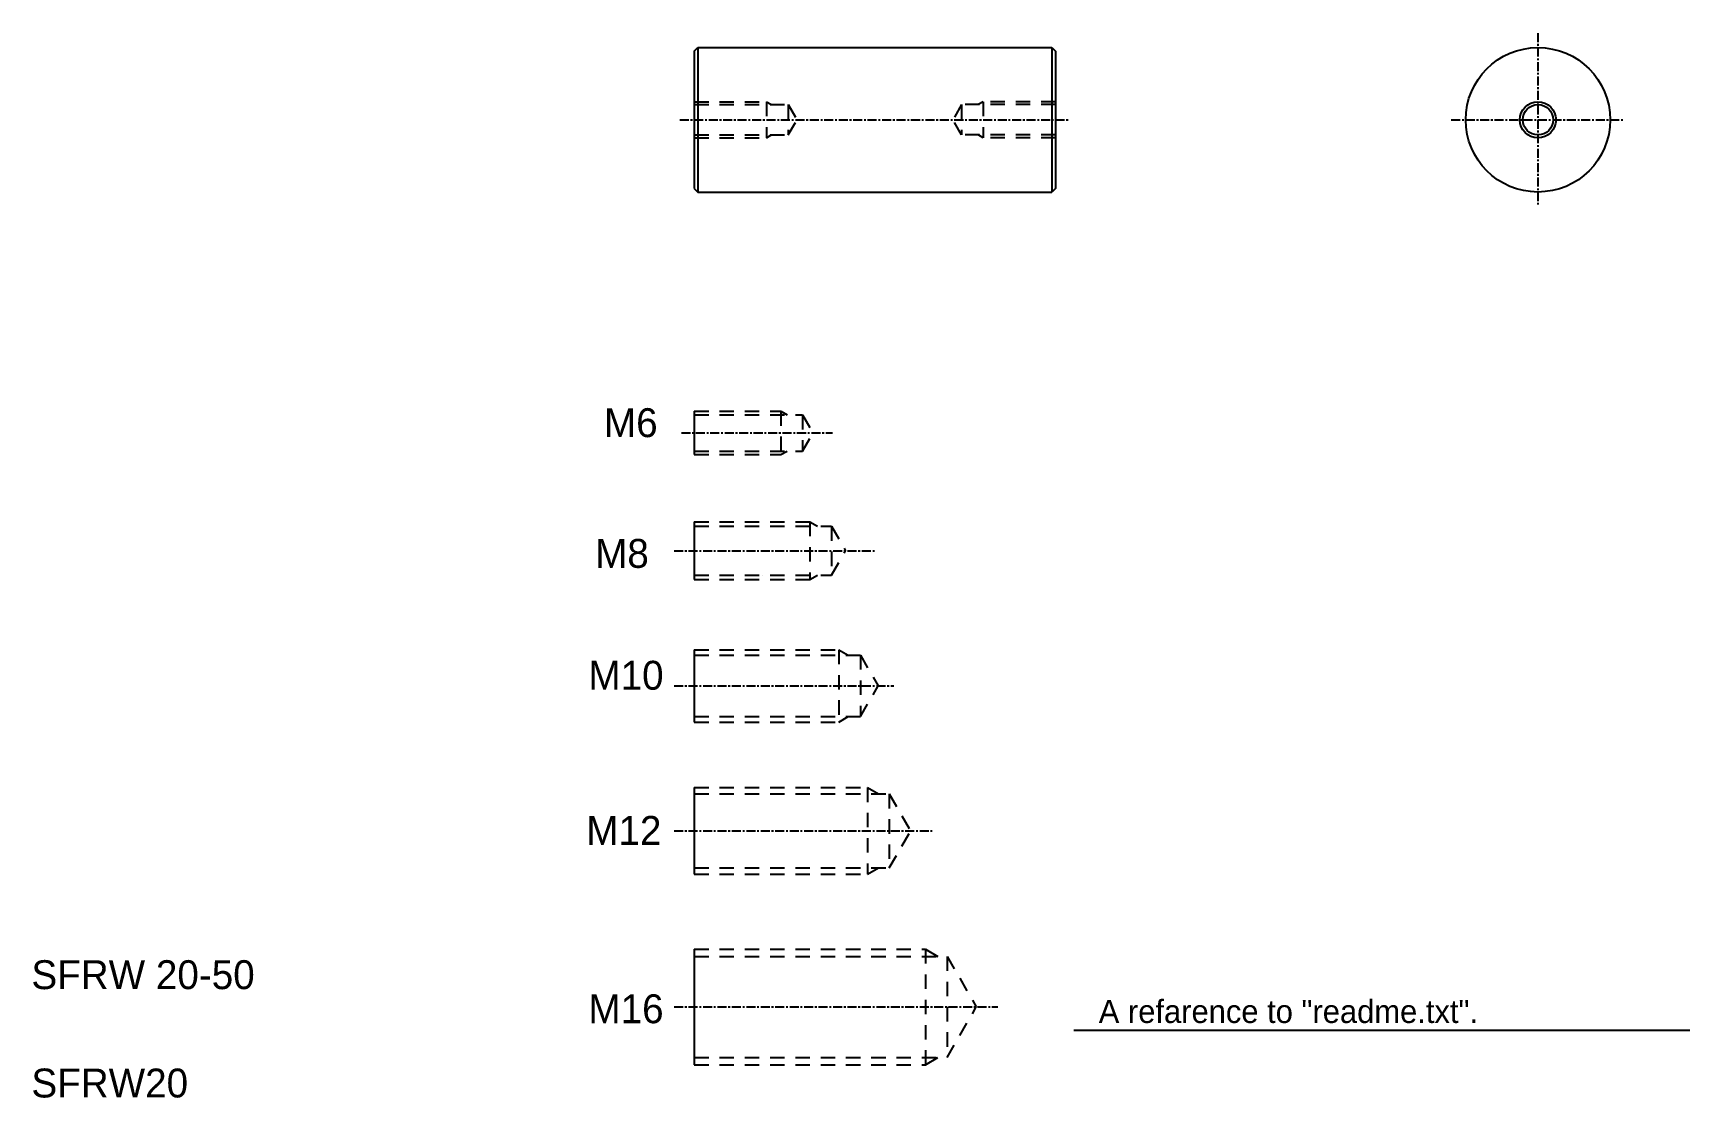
# Model space of a CAD drawing. Extents: x 94 to 324, y 77 to 225.
import ezdxf

# ---------------------------------------------------------------- set-up
doc = ezdxf.new("R2010")
doc.units = 0
doc.linetypes.add('CENTER', pattern=[2, 1.25, -0.25, 0.25, -0.25])
doc.linetypes.add('DASHED', pattern=[3.5, 2, -1.5])
doc.layers.get('0').update_dxf_attribs({"linetype": 'CONTINUOUS'})
doc.layers.add('CENTER', color=1, linetype='CENTER')

msp = doc.modelspace()

# ---------------------------------------------------------------- linework, layer by layer
at = {"color": 7, "linetype": 'CONTINUOUS'}
for p, q in [((185.81, 222.12), (186.31, 222.62)), ((186.31, 222.62), (235.31, 222.62)), ((186.31, 222.62), (186.31, 202.62)), ((235.31, 222.62), (235.31, 202.62)), ((235.31, 222.62), (235.81, 222.12)), ((185.81, 222.12), (185.81, 203.12)), ((235.81, 222.12), (235.81, 203.12)), ((185.81, 203.12), (186.31, 202.62)), ((186.31, 202.62), (235.31, 202.62)), ((235.81, 203.12), (235.31, 202.62)), ((185.81, 172.26), (185.81, 166.26)), ((185.81, 156.96), (185.81, 148.96)), ((185.81, 139.25), (185.81, 129.25)), ((185.81, 120.17), (185.81, 108.17)), ((185.81, 97.8), (185.81, 81.8)), ((238.36, 86.58), (323.63, 86.58))]:
    msp.add_line(p, q, dxfattribs=at)
at = {"color": 3, "linetype": 'DASHED'}
for p, q in [((185.81, 215.12), (195.81, 215.12)), ((185.81, 214.72), (198.81, 214.72)), ((195.81, 215.12), (195.81, 210.12)), ((195.81, 215.12), (196.42, 214.77)), ((198.81, 214.72), (200.02, 212.62)), ((198.81, 214.72), (198.81, 210.52)), ((222.81, 214.72), (221.6, 212.62)), ((235.81, 214.72), (222.81, 214.72)), ((222.81, 214.72), (222.81, 210.52)), ((225.81, 215.12), (225.2, 214.77)), ((235.81, 215.12), (225.81, 215.12)), ((225.81, 215.12), (225.81, 210.12)), ((198.81, 210.52), (200.02, 212.62)), ((222.81, 210.52), (221.6, 212.62)), ((185.81, 210.52), (198.81, 210.52)), ((185.81, 210.12), (195.81, 210.12)), ((195.81, 210.12), (196.42, 210.47)), ((235.81, 210.52), (222.81, 210.52)), ((225.81, 210.12), (225.2, 210.47)), ((235.81, 210.12), (225.81, 210.12)), ((185.81, 172.26), (197.81, 172.26)), ((197.81, 172.26), (197.81, 166.26)), ((197.81, 172.26), (198.68, 171.76)), ((185.81, 171.76), (200.81, 171.76)), ((200.81, 171.76), (200.81, 166.76)), ((200.81, 171.76), (202.25, 169.26)), ((200.81, 166.76), (202.25, 169.26)), ((185.81, 166.76), (200.81, 166.76)), ((185.81, 166.26), (197.81, 166.26)), ((197.81, 166.26), (198.68, 166.76)), ((185.81, 156.96), (201.81, 156.96)), ((185.81, 156.34), (204.81, 156.34)), ((201.81, 156.96), (201.81, 148.96)), ((201.81, 156.96), (202.89, 156.34)), ((204.81, 156.34), (206.76, 152.96)), ((204.81, 156.34), (204.81, 149.59)), ((204.81, 149.59), (206.76, 152.96)), ((185.81, 149.59), (204.81, 149.59)), ((201.81, 148.96), (202.89, 149.59)), ((185.81, 148.96), (201.81, 148.96)), ((185.81, 139.25), (205.81, 139.25)), ((185.81, 138.5), (208.81, 138.5)), ((205.81, 139.25), (205.81, 129.25)), ((205.81, 139.25), (207.11, 138.5)), ((208.81, 138.5), (211.26, 134.25)), ((208.81, 138.5), (208.81, 130)), ((208.81, 130), (211.26, 134.25)), ((185.81, 130), (208.81, 130)), ((185.81, 129.25), (205.81, 129.25)), ((205.81, 129.25), (207.11, 130)), ((185.81, 120.17), (209.81, 120.17)), ((185.81, 119.29), (212.81, 119.29)), ((209.81, 120.17), (209.81, 108.17)), ((209.81, 120.17), (211.32, 119.29)), ((212.81, 119.29), (215.77, 114.17)), ((212.81, 119.29), (212.81, 109.04)), ((212.81, 109.04), (215.77, 114.17)), ((185.81, 109.04), (212.81, 109.04)), ((185.81, 108.17), (209.81, 108.17)), ((209.81, 108.17), (211.32, 109.04)), ((185.81, 97.8), (217.81, 97.8)), ((185.81, 96.8), (220.81, 96.8)), ((217.81, 97.8), (217.81, 81.8)), ((217.81, 97.8), (219.54, 96.8)), ((220.81, 96.8), (224.85, 89.8)), ((220.81, 96.8), (220.81, 82.8)), ((220.81, 82.8), (224.85, 89.8)), ((185.81, 82.8), (220.81, 82.8)), ((217.81, 81.8), (219.54, 82.8)), ((185.81, 81.8), (217.81, 81.8))]:
    msp.add_line(p, q, dxfattribs=at)
for p, q in [((190.56, 149.59), (190.56, 149.59)), ((195.31, 149.59), (195.31, 149.59))]:
    msp.add_line(p, q)
at = {"color": 7, "linetype": 'CONTINUOUS'}
for radius in [10, 2.1]:
    msp.add_circle((302.6, 212.62), radius, dxfattribs=at)
at = {"color": 3, "linetype": 'CONTINUOUS'}
msp.add_circle((302.6, 212.62), 2.5, dxfattribs=at)
at = {"layer": 'CENTER', "color": 1, "linetype": 'CENTER'}
for p, q in [((302.6, 224.62), (302.6, 200.62)), ((183.81, 212.62), (237.81, 212.62)), ((290.6, 212.62), (314.6, 212.62)), ((184.03, 169.26), (204.96, 169.26)), ((183.02, 152.96), (210.92, 152.96)), ((183.02, 134.25), (213.43, 134.25)), ((183.02, 114.17), (218.76, 114.17)), ((183.02, 89.8), (227.81, 89.8))]:
    msp.add_line(p, q, dxfattribs=at)

# ---------------------------------------------------------------- texts
at = {"color": 7, "linetype": 'CONTINUOUS'}
for s, height, p in [('M6', 4, (173.31, 168.69)), ('M8', 4, (172.09, 150.59)), ('M10', 4, (171.16, 133.72)), ('M12', 4, (170.86, 112.24)), ('M16', 4, (171.16, 87.55)), ('A refarence to "readme.txt".', 3.2, (241.8, 87.58))]:
    msp.add_text(s, height=height, dxfattribs=at).set_placement(p)
for s, p in [('SFRW 20-50', (94.05, 92.27)), ('SFRW20', (94.05, 77.27))]:
    msp.add_text(s, height=4).set_placement(p)

doc.saveas('drawing.dxf')
